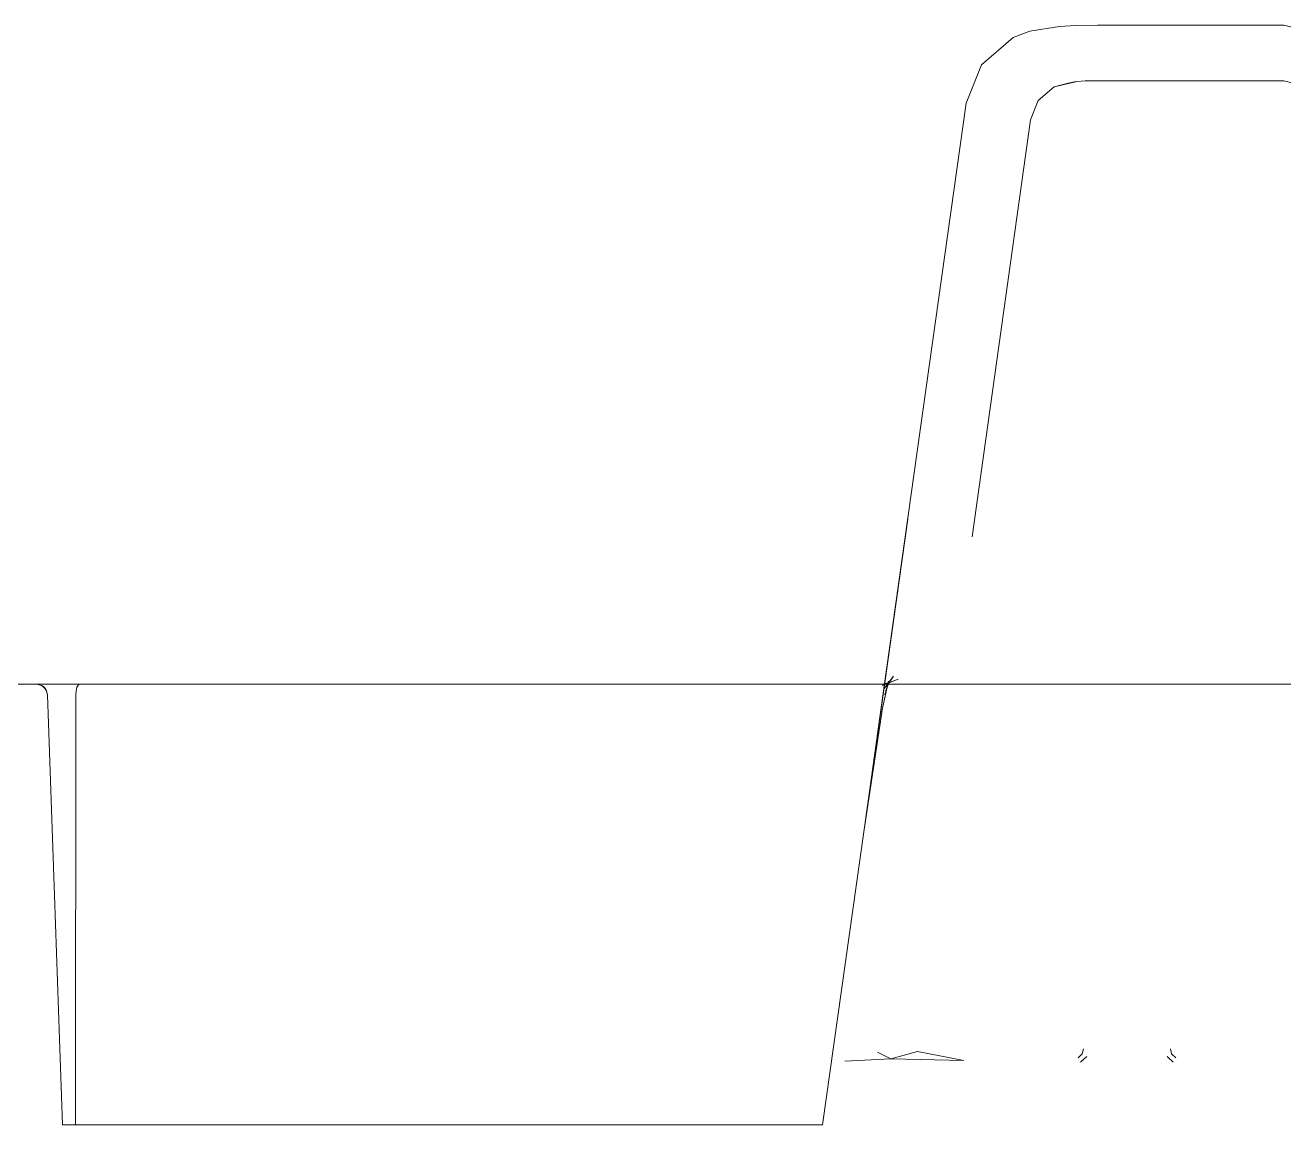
# Model space of a CAD drawing. Header units: millimetres. Extents: x 0 to 1729, y -270 to 583.
# Drawn here: x 1001.5 to 1058.6, y 520.3 to 570.3 of the extents above; entities that cross this region are included whole.
import ezdxf

# ---------------------------------------------------------------- set-up
doc = ezdxf.new("R2010")
doc.units = ezdxf.units.MM
doc.layers.add('OUTLINE', color=7, linetype='Continuous')

msp = doc.modelspace()

# ---------------------------------------------------------------- linework, layer by layer
at = {"layer": 'OUTLINE', "lineweight": 13}
for p, q in [((1047.093, 569.989), (1048.439, 570.203)), ((1048.439, 570.203), (1049.168, 570.243)), ((1049.168, 570.243), (1050.163, 570.258)), ((1050.163, 570.258), (1058.616, 570.258)), ((1058.616, 570.258), (1060.331, 569.81)), ((1044.904, 568.464), (1046.33, 569.702)), ((1046.33, 569.702), (1047.093, 569.989)), ((1044.206, 566.71), (1044.904, 568.464)), ((1047.479, 566.839), (1048.193, 567.458)), ((1048.193, 567.458), (1049.247, 567.708)), ((1048.193, 567.458), (1049.111, 567.68)), ((1048.193, 567.458), (1048.839, 567.626)), ((1048.839, 567.626), (1049.247, 567.708)), ((1049.111, 567.68), (1049.247, 567.708)), ((1049.247, 567.708), (1049.611, 567.729)), ((1049.611, 567.729), (1050.109, 567.736)), ((1050.109, 567.736), (1058.617, 567.736)), ((1058.617, 567.736), (1059.107, 567.608)), ((1040.594, 541.008), (1044.206, 566.71)), ((1047.13, 565.962), (1047.479, 566.839)), ((1044.469, 547.026), (1047.13, 565.962)), ((1039.586, 533.836), (1041.554, 547.837)), ((1040.52, 540.481), (1041.554, 547.837)), ((1040.594, 541.008), (1041.554, 547.837)), ((1039.586, 533.836), (1040.594, 541.008)), ((1040.52, 540.481), (1040.594, 541.008)), ((1040.594, 541.008), (1040.621, 541.201)), ((1040.594, 541.008), (1040.621, 541.201)), ((1039.586, 533.836), (1040.52, 540.481)), ((1039.586, 533.836), (1040.52, 540.481)), ((1040.399, 540.285), (1040.811, 540.444)), ((1040.399, 540.285), (1040.811, 540.444)), ((1040.399, 540.285), (1040.705, 540.436)), ((1040.399, 540.285), (1040.705, 540.436)), ((1040.403, 539.253), (1040.681, 540.481)), ((1040.403, 539.253), (1040.681, 540.481)), ((1040.417, 540.34), (1040.811, 540.444)), ((1040.417, 540.34), (1040.811, 540.444)), ((1040.478, 540.154), (1040.912, 540.706)), ((1040.478, 540.154), (1040.705, 540.436)), ((1040.508, 539.861), (1040.681, 540.481)), ((1040.508, 539.861), (1040.681, 540.481)), ((1040.508, 539.861), (1040.687, 540.371)), ((1040.508, 539.861), (1040.687, 540.371)), ((1040.515, 540.34), (1041.117, 540.569)), ((1040.515, 540.34), (1040.811, 540.444)), ((1040.687, 540.371), (1040.912, 540.706)), ((1040.687, 540.371), (1040.912, 540.706)), ((1040.705, 540.436), (1040.912, 540.706)), ((1040.811, 540.444), (1041.117, 540.569)), ((6, 540.34), (1142, 540.34)), ((6, 540.34), (1142, 540.34)), ((6, 540.34), (1142, 540.34)), ((6, 540.34), (1142, 540.34)), ((1002.017, 540.34), (1002.262, 540.276)), ((1002.017, 540.34), (1002.203, 540.304)), ((1002.017, 540.34), (1002.513, 540.34)), ((1002.017, 540.34), (1002.203, 540.304)), ((1002.017, 540.34), (1002.513, 540.34)), ((1002.017, 540.34), (1002.203, 540.304)), ((1002.017, 540.34), (1002.513, 540.34)), ((1002.017, 540.34), (1002.203, 540.304)), ((1002.017, 540.34), (1002.513, 540.34)), ((1002.017, 540.34), (1002.203, 540.304)), ((1002.017, 540.34), (1002.513, 540.34)), ((1002.017, 540.34), (1002.203, 540.304)), ((1002.017, 540.34), (1002.513, 540.34)), ((1002.017, 540.34), (1002.203, 540.304)), ((1002.017, 540.34), (1002.513, 540.34)), ((1002.017, 540.34), (1002.203, 540.304)), ((1002.017, 540.34), (1002.513, 540.34)), ((1002.017, 540.34), (1002.203, 540.304)), ((1002.017, 540.34), (1002.513, 540.34)), ((1002.017, 540.34), (1002.203, 540.304)), ((1002.017, 540.34), (1002.513, 540.34)), ((1002.017, 540.34), (1002.203, 540.304)), ((1002.017, 540.34), (1002.513, 540.34)), ((1002.017, 540.34), (1002.203, 540.304)), ((1002.017, 540.34), (1002.513, 540.34)), ((1002.017, 540.34), (1002.203, 540.304)), ((1002.017, 540.34), (1002.513, 540.34)), ((1002.017, 540.34), (1002.203, 540.304)), ((1002.017, 540.34), (1002.513, 540.34)), ((1002.017, 540.34), (1002.203, 540.304)), ((1002.017, 540.34), (1002.513, 540.34)), ((1002.017, 540.34), (1002.203, 540.304)), ((1002.017, 540.34), (1002.513, 540.34)), ((1002.017, 540.34), (1002.203, 540.304)), ((1002.017, 540.34), (1002.513, 540.34)), ((1002.017, 540.34), (1002.203, 540.304)), ((1002.017, 540.34), (1002.513, 540.34)), ((1002.017, 540.34), (1002.262, 540.276)), ((1002.203, 540.304), (1002.262, 540.276)), ((1002.203, 540.304), (1002.362, 540.202)), ((1002.203, 540.304), (1002.362, 540.202)), ((1002.203, 540.304), (1002.362, 540.202)), ((1002.203, 540.304), (1002.362, 540.202)), ((1002.203, 540.304), (1002.362, 540.202)), ((1002.203, 540.304), (1002.362, 540.202)), ((1002.203, 540.304), (1002.362, 540.202)), ((1002.203, 540.304), (1002.362, 540.202)), ((1002.203, 540.304), (1002.362, 540.202)), ((1002.203, 540.304), (1002.362, 540.202)), ((1002.203, 540.304), (1002.362, 540.202)), ((1002.203, 540.304), (1002.362, 540.202)), ((1002.203, 540.304), (1002.362, 540.202)), ((1002.203, 540.304), (1002.362, 540.202)), ((1002.203, 540.304), (1002.362, 540.202)), ((1002.203, 540.304), (1002.362, 540.202)), ((1002.203, 540.304), (1002.362, 540.202)), ((1002.203, 540.304), (1002.262, 540.276)), ((1002.203, 540.304), (1002.362, 540.202)), ((1002.262, 540.276), (1002.362, 540.202)), ((1002.262, 540.276), (1002.444, 540.1)), ((1002.262, 540.276), (1002.362, 540.202)), ((1002.262, 540.276), (1002.444, 540.1)), ((1002.362, 540.202), (1002.444, 540.1)), ((1002.362, 540.202), (1002.472, 540.047)), ((1002.362, 540.202), (1002.472, 540.047)), ((1002.362, 540.202), (1002.472, 540.047)), ((1002.362, 540.202), (1002.472, 540.047)), ((1002.362, 540.202), (1002.472, 540.047)), ((1002.362, 540.202), (1002.472, 540.047)), ((1002.362, 540.202), (1002.472, 540.047)), ((1002.362, 540.202), (1002.472, 540.047)), ((1002.362, 540.202), (1002.472, 540.047)), ((1002.362, 540.202), (1002.472, 540.047)), ((1002.362, 540.202), (1002.472, 540.047)), ((1002.362, 540.202), (1002.472, 540.047)), ((1002.362, 540.202), (1002.472, 540.047)), ((1002.362, 540.202), (1002.472, 540.047)), ((1002.362, 540.202), (1002.472, 540.047)), ((1002.362, 540.202), (1002.472, 540.047)), ((1002.362, 540.202), (1002.472, 540.047)), ((1002.362, 540.202), (1002.444, 540.1)), ((1002.362, 540.202), (1002.472, 540.047)), ((1002.444, 540.1), (1002.472, 540.047)), ((1002.444, 540.1), (1002.517, 539.857)), ((1002.444, 540.1), (1002.472, 540.047)), ((1002.444, 540.1), (1002.517, 539.857)), ((1002.472, 540.047), (1002.517, 539.857)), ((1002.472, 540.047), (1002.517, 539.857)), ((1002.472, 540.047), (1002.517, 539.857)), ((1002.472, 540.047), (1002.517, 539.857)), ((1002.472, 540.047), (1002.517, 539.857)), ((1002.472, 540.047), (1002.517, 539.857)), ((1002.472, 540.047), (1002.517, 539.857)), ((1002.472, 540.047), (1002.517, 539.857)), ((1002.472, 540.047), (1002.517, 539.857)), ((1002.472, 540.047), (1002.517, 539.857)), ((1002.472, 540.047), (1002.517, 539.857)), ((1002.472, 540.047), (1002.517, 539.857)), ((1002.472, 540.047), (1002.517, 539.857)), ((1002.472, 540.047), (1002.517, 539.857)), ((1002.472, 540.047), (1002.517, 539.857)), ((1002.472, 540.047), (1002.517, 539.857)), ((1002.472, 540.047), (1002.517, 539.857)), ((1002.472, 540.047), (1002.517, 539.857)), ((1002.513, 540.34), (1003.268, 540.34)), ((1002.513, 540.34), (1003.268, 540.34)), ((1002.513, 540.34), (1003.268, 540.34)), ((1002.513, 540.34), (1003.268, 540.34)), ((1002.513, 540.34), (1003.268, 540.34)), ((1002.513, 540.34), (1003.268, 540.34)), ((1002.513, 540.34), (1003.268, 540.34)), ((1002.513, 540.34), (1003.268, 540.34)), ((1002.513, 540.34), (1003.268, 540.34)), ((1002.513, 540.34), (1003.268, 540.34)), ((1002.513, 540.34), (1003.268, 540.34)), ((1002.513, 540.34), (1003.268, 540.34)), ((1002.513, 540.34), (1003.268, 540.34)), ((1002.513, 540.34), (1003.268, 540.34)), ((1002.513, 540.34), (1003.268, 540.34)), ((1002.513, 540.34), (1003.268, 540.34)), ((1002.513, 540.34), (1003.268, 540.34)), ((1002.513, 540.34), (1003.268, 540.34)), ((1002.517, 539.857), (1003.198, 520.34)), ((1002.517, 539.857), (1003.198, 520.34)), ((1002.517, 539.857), (1003.198, 520.34)), ((1002.517, 539.857), (1003.198, 520.34)), ((1002.517, 539.857), (1003.198, 520.34)), ((1002.517, 539.857), (1003.198, 520.34)), ((1002.517, 539.857), (1003.198, 520.34)), ((1002.517, 539.857), (1003.198, 520.34)), ((1002.517, 539.857), (1003.198, 520.34)), ((1002.517, 539.857), (1003.198, 520.34)), ((1002.517, 539.857), (1003.198, 520.34)), ((1002.517, 539.857), (1003.198, 520.34)), ((1002.517, 539.857), (1003.198, 520.34)), ((1002.517, 539.857), (1003.198, 520.34)), ((1002.517, 539.857), (1003.198, 520.34)), ((1002.517, 539.857), (1003.198, 520.34)), ((1002.517, 539.857), (1003.198, 520.34)), ((1002.517, 539.857), (1003.198, 520.34)), ((1003.268, 540.34), (1003.785, 540.34)), ((1003.268, 540.34), (1003.785, 540.34)), ((1003.268, 540.34), (1003.785, 540.34)), ((1003.268, 540.34), (1003.785, 540.34)), ((1003.268, 540.34), (1003.785, 540.34)), ((1003.268, 540.34), (1003.785, 540.34)), ((1003.268, 540.34), (1003.785, 540.34)), ((1003.268, 540.34), (1003.785, 540.34)), ((1003.268, 540.34), (1003.785, 540.34)), ((1003.268, 540.34), (1003.785, 540.34)), ((1003.268, 540.34), (1003.785, 540.34)), ((1003.268, 540.34), (1003.785, 540.34)), ((1003.268, 540.34), (1003.785, 540.34)), ((1003.268, 540.34), (1003.785, 540.34)), ((1003.268, 540.34), (1003.785, 540.34)), ((1003.268, 540.34), (1003.785, 540.34)), ((1003.268, 540.34), (1003.785, 540.34)), ((1003.268, 540.34), (1003.785, 540.34)), ((1003.785, 540.34), (1003.946, 540.34)), ((1003.785, 540.34), (1003.946, 540.34)), ((1003.785, 540.34), (1003.946, 540.34)), ((1003.785, 540.34), (1003.946, 540.34)), ((1003.785, 540.34), (1003.946, 540.34)), ((1003.785, 540.34), (1003.946, 540.34)), ((1003.785, 540.34), (1003.946, 540.34)), ((1003.785, 540.34), (1003.946, 540.34)), ((1003.785, 540.34), (1003.946, 540.34)), ((1003.785, 540.34), (1003.946, 540.34)), ((1003.785, 540.34), (1003.946, 540.34)), ((1003.785, 540.34), (1003.946, 540.34)), ((1003.785, 540.34), (1003.946, 540.34)), ((1003.785, 540.34), (1003.946, 540.34)), ((1003.785, 540.34), (1003.946, 540.34)), ((1003.785, 540.34), (1003.946, 540.34)), ((1003.785, 540.34), (1003.946, 540.34)), ((1003.785, 540.34), (1003.946, 540.34)), ((1003.788, 520.34), (1003.793, 539.857)), ((1003.788, 520.34), (1003.793, 539.857)), ((1003.788, 520.34), (1003.793, 539.857)), ((1003.788, 520.34), (1003.793, 539.857)), ((1003.788, 520.34), (1003.793, 539.857)), ((1003.788, 520.34), (1003.793, 539.857)), ((1003.788, 520.34), (1003.793, 539.857)), ((1003.788, 520.34), (1003.793, 539.857)), ((1003.788, 520.34), (1003.793, 539.857)), ((1003.788, 520.34), (1003.793, 539.857)), ((1003.788, 520.34), (1003.793, 539.857)), ((1003.788, 520.34), (1003.793, 539.857)), ((1003.788, 520.34), (1003.793, 539.857)), ((1003.788, 520.34), (1003.793, 539.857)), ((1003.788, 520.34), (1003.793, 539.857)), ((1003.788, 520.34), (1003.793, 539.857)), ((1003.788, 520.34), (1003.793, 539.857)), ((1003.788, 520.34), (1003.793, 539.857)), ((1003.793, 539.857), (1003.809, 540.047)), ((1003.793, 539.857), (1003.809, 540.047)), ((1003.793, 539.857), (1003.809, 540.047)), ((1003.793, 539.857), (1003.809, 540.047)), ((1003.793, 539.857), (1003.809, 540.047)), ((1003.793, 539.857), (1003.809, 540.047)), ((1003.793, 539.857), (1003.809, 540.047)), ((1003.793, 539.857), (1003.809, 540.047)), ((1003.793, 539.857), (1003.809, 540.047)), ((1003.793, 539.857), (1003.809, 540.047)), ((1003.793, 539.857), (1003.809, 540.047)), ((1003.793, 539.857), (1003.809, 540.047)), ((1003.793, 539.857), (1003.809, 540.047)), ((1003.793, 539.857), (1003.809, 540.047)), ((1003.793, 539.857), (1003.809, 540.047)), ((1003.793, 539.857), (1003.809, 540.047)), ((1003.793, 539.857), (1003.809, 540.047)), ((1003.793, 539.857), (1003.809, 540.047)), ((1003.809, 540.047), (1003.849, 540.202)), ((1003.809, 540.047), (1003.849, 540.202)), ((1003.809, 540.047), (1003.849, 540.202)), ((1003.809, 540.047), (1003.849, 540.202)), ((1003.809, 540.047), (1003.849, 540.202)), ((1003.809, 540.047), (1003.849, 540.202)), ((1003.809, 540.047), (1003.849, 540.202)), ((1003.809, 540.047), (1003.849, 540.202)), ((1003.809, 540.047), (1003.849, 540.202)), ((1003.809, 540.047), (1003.849, 540.202)), ((1003.809, 540.047), (1003.849, 540.202)), ((1003.809, 540.047), (1003.849, 540.202)), ((1003.809, 540.047), (1003.849, 540.202)), ((1003.809, 540.047), (1003.849, 540.202)), ((1003.809, 540.047), (1003.849, 540.202)), ((1003.809, 540.047), (1003.849, 540.202)), ((1003.809, 540.047), (1003.849, 540.202)), ((1003.809, 540.047), (1003.849, 540.202)), ((1003.849, 540.202), (1003.9, 540.304)), ((1003.849, 540.202), (1003.9, 540.304)), ((1003.849, 540.202), (1003.9, 540.304)), ((1003.849, 540.202), (1003.9, 540.304)), ((1003.849, 540.202), (1003.9, 540.304)), ((1003.849, 540.202), (1003.9, 540.304)), ((1003.849, 540.202), (1003.9, 540.304)), ((1003.849, 540.202), (1003.9, 540.304)), ((1003.849, 540.202), (1003.9, 540.304)), ((1003.849, 540.202), (1003.9, 540.304)), ((1003.849, 540.202), (1003.9, 540.304)), ((1003.849, 540.202), (1003.9, 540.304)), ((1003.849, 540.202), (1003.9, 540.304)), ((1003.849, 540.202), (1003.9, 540.304)), ((1003.849, 540.202), (1003.9, 540.304)), ((1003.849, 540.202), (1003.9, 540.304)), ((1003.849, 540.202), (1003.9, 540.304)), ((1003.849, 540.202), (1003.9, 540.304)), ((1003.9, 540.304), (1003.946, 540.34)), ((1003.9, 540.304), (1003.946, 540.34)), ((1003.9, 540.304), (1003.946, 540.34)), ((1003.9, 540.304), (1003.946, 540.34)), ((1003.9, 540.304), (1003.946, 540.34)), ((1003.9, 540.304), (1003.946, 540.34)), ((1003.9, 540.304), (1003.946, 540.34)), ((1003.9, 540.304), (1003.946, 540.34)), ((1003.9, 540.304), (1003.946, 540.34)), ((1003.9, 540.304), (1003.946, 540.34)), ((1003.9, 540.304), (1003.946, 540.34)), ((1003.9, 540.304), (1003.946, 540.34)), ((1003.9, 540.304), (1003.946, 540.34)), ((1003.9, 540.304), (1003.946, 540.34)), ((1003.9, 540.304), (1003.946, 540.34)), ((1003.9, 540.304), (1003.946, 540.34)), ((1003.9, 540.304), (1003.946, 540.34)), ((1003.9, 540.304), (1003.946, 540.34)), ((1037.689, 520.34), (1040.418, 539.753)), ((1037.689, 520.34), (1040.418, 539.753)), ((1039.586, 533.836), (1040.418, 539.753)), ((1039.586, 533.836), (1040.418, 539.753)), ((1039.586, 533.836), (1040.403, 539.253)), ((1039.586, 533.836), (1040.403, 539.253)), ((1049.472, 523.57), (1049.527, 523.792)), ((1053.473, 523.792), (1053.528, 523.57)), ((1038.699, 523.236), (1040.782, 523.338)), ((1038.699, 523.236), (1040.782, 523.338)), ((1040.18, 523.646), (1040.782, 523.338)), ((1040.18, 523.646), (1040.782, 523.338)), ((1040.782, 523.338), (1042.003, 523.662)), ((1040.782, 523.338), (1042.003, 523.662)), ((1040.782, 523.338), (1044.103, 523.262)), ((1040.782, 523.338), (1044.103, 523.262)), ((1042.003, 523.662), (1044.103, 523.262)), ((1042.003, 523.662), (1044.103, 523.262)), ((1049.283, 523.387), (1049.472, 523.57)), ((1049.398, 523.182), (1049.673, 523.448)), ((1049.398, 523.182), (1049.673, 523.448)), ((1053.327, 523.448), (1053.602, 523.182)), ((1053.327, 523.448), (1053.602, 523.182)), ((1053.528, 523.57), (1053.717, 523.387)), ((1003.198, 520.34), (1003.198, 520.34)), ((1003.198, 520.34), (1003.332, 520.34)), ((1003.198, 520.34), (1003.414, 520.34)), ((1003.198, 520.34), (1003.198, 520.34)), ((1003.198, 520.34), (1003.414, 520.34)), ((1003.198, 520.34), (1003.414, 520.34)), ((1003.198, 520.34), (1003.198, 520.34)), ((1003.198, 520.34), (1003.414, 520.34)), ((1003.198, 520.34), (1003.414, 520.34)), ((1003.198, 520.34), (1003.198, 520.34)), ((1003.198, 520.34), (1003.414, 520.34)), ((1003.198, 520.34), (1003.414, 520.34)), ((1003.198, 520.34), (1003.198, 520.34)), ((1003.198, 520.34), (1003.414, 520.34)), ((1003.198, 520.34), (1003.414, 520.34)), ((1003.198, 520.34), (1003.198, 520.34)), ((1003.198, 520.34), (1003.414, 520.34)), ((1003.198, 520.34), (1003.414, 520.34)), ((1003.198, 520.34), (1003.198, 520.34)), ((1003.198, 520.34), (1003.414, 520.34)), ((1003.198, 520.34), (1003.414, 520.34)), ((1003.198, 520.34), (1003.198, 520.34)), ((1003.198, 520.34), (1003.414, 520.34)), ((1003.198, 520.34), (1003.414, 520.34)), ((1003.198, 520.34), (1003.198, 520.34)), ((1003.198, 520.34), (1003.414, 520.34)), ((1003.198, 520.34), (1003.414, 520.34)), ((1003.198, 520.34), (1003.198, 520.34)), ((1003.198, 520.34), (1003.414, 520.34)), ((1003.198, 520.34), (1003.332, 520.34)), ((1003.332, 520.34), (1003.698, 520.34)), ((1003.332, 520.34), (1003.698, 520.34)), ((1003.414, 520.34), (1003.611, 520.34)), ((1003.414, 520.34), (1003.611, 520.34)), ((1003.414, 520.34), (1003.611, 520.34)), ((1003.414, 520.34), (1003.611, 520.34)), ((1003.414, 520.34), (1003.611, 520.34)), ((1003.414, 520.34), (1003.611, 520.34)), ((1003.414, 520.34), (1003.611, 520.34)), ((1003.414, 520.34), (1003.611, 520.34)), ((1003.414, 520.34), (1003.611, 520.34)), ((1003.414, 520.34), (1003.611, 520.34)), ((1003.414, 520.34), (1003.611, 520.34)), ((1003.414, 520.34), (1003.611, 520.34)), ((1003.414, 520.34), (1003.611, 520.34)), ((1003.414, 520.34), (1003.611, 520.34)), ((1003.414, 520.34), (1003.611, 520.34)), ((1003.414, 520.34), (1003.611, 520.34)), ((1003.414, 520.34), (1003.611, 520.34)), ((1003.414, 520.34), (1003.611, 520.34)), ((1003.611, 520.34), (1003.788, 520.34)), ((1003.611, 520.34), (1003.788, 520.34)), ((1003.611, 520.34), (1003.788, 520.34)), ((1003.611, 520.34), (1003.788, 520.34)), ((1003.611, 520.34), (1003.788, 520.34)), ((1003.611, 520.34), (1003.788, 520.34)), ((1003.611, 520.34), (1003.788, 520.34)), ((1003.611, 520.34), (1003.788, 520.34)), ((1003.611, 520.34), (1003.788, 520.34)), ((1003.611, 520.34), (1003.788, 520.34)), ((1003.611, 520.34), (1003.788, 520.34)), ((1003.611, 520.34), (1003.788, 520.34)), ((1003.611, 520.34), (1003.788, 520.34)), ((1003.611, 520.34), (1003.788, 520.34)), ((1003.611, 520.34), (1003.788, 520.34)), ((1003.611, 520.34), (1003.788, 520.34)), ((1003.611, 520.34), (1003.788, 520.34)), ((1003.611, 520.34), (1003.788, 520.34)), ((1003.698, 520.34), (1004.198, 520.34)), ((1003.698, 520.34), (1004.198, 520.34)), ((1003.788, 520.34), (1036.684, 520.34)), ((1003.788, 520.34), (1036.684, 520.34)), ((1003.788, 520.34), (1036.684, 520.34)), ((1003.788, 520.34), (1036.684, 520.34)), ((1003.788, 520.34), (1036.684, 520.34)), ((1003.788, 520.34), (1036.684, 520.34)), ((1003.788, 520.34), (1036.684, 520.34)), ((1003.788, 520.34), (1036.684, 520.34)), ((1003.788, 520.34), (1036.684, 520.34)), ((1003.788, 520.34), (1036.684, 520.34)), ((1003.788, 520.34), (1036.684, 520.34)), ((1003.788, 520.34), (1036.684, 520.34)), ((1003.788, 520.34), (1036.684, 520.34)), ((1003.788, 520.34), (1036.684, 520.34)), ((1003.788, 520.34), (1036.684, 520.34)), ((1003.788, 520.34), (1036.684, 520.34)), ((1003.788, 520.34), (1036.684, 520.34)), ((1003.788, 520.34), (1036.684, 520.34)), ((1004.198, 520.34), (1036.684, 520.34)), ((1004.198, 520.34), (1036.684, 520.34)), ((1036.684, 520.34), (1037.187, 520.34)), ((1036.684, 520.34), (1037.187, 520.34)), ((1036.684, 520.34), (1037.187, 520.34)), ((1036.684, 520.34), (1037.187, 520.34)), ((1036.684, 520.34), (1037.187, 520.34)), ((1036.684, 520.34), (1037.187, 520.34)), ((1036.684, 520.34), (1037.187, 520.34)), ((1036.684, 520.34), (1037.187, 520.34)), ((1036.684, 520.34), (1037.187, 520.34)), ((1036.684, 520.34), (1037.187, 520.34)), ((1036.684, 520.34), (1037.187, 520.34)), ((1036.684, 520.34), (1037.187, 520.34)), ((1036.684, 520.34), (1037.187, 520.34)), ((1036.684, 520.34), (1037.187, 520.34)), ((1036.684, 520.34), (1037.187, 520.34)), ((1036.684, 520.34), (1037.187, 520.34)), ((1036.684, 520.34), (1037.187, 520.34)), ((1036.684, 520.34), (1037.187, 520.34)), ((1036.684, 520.34), (1037.187, 520.34)), ((1036.684, 520.34), (1037.187, 520.34)), ((1037.187, 520.34), (1037.555, 520.34)), ((1037.187, 520.34), (1037.555, 520.34)), ((1037.187, 520.34), (1037.555, 520.34)), ((1037.187, 520.34), (1037.555, 520.34)), ((1037.187, 520.34), (1037.555, 520.34)), ((1037.187, 520.34), (1037.555, 520.34)), ((1037.187, 520.34), (1037.555, 520.34)), ((1037.187, 520.34), (1037.555, 520.34)), ((1037.187, 520.34), (1037.555, 520.34)), ((1037.187, 520.34), (1037.555, 520.34)), ((1037.187, 520.34), (1037.555, 520.34)), ((1037.187, 520.34), (1037.555, 520.34)), ((1037.187, 520.34), (1037.555, 520.34)), ((1037.187, 520.34), (1037.555, 520.34)), ((1037.187, 520.34), (1037.555, 520.34)), ((1037.187, 520.34), (1037.555, 520.34)), ((1037.187, 520.34), (1037.555, 520.34)), ((1037.187, 520.34), (1037.555, 520.34)), ((1037.187, 520.34), (1037.555, 520.34)), ((1037.187, 520.34), (1037.555, 520.34)), ((1037.555, 520.34), (1037.689, 520.34)), ((1037.555, 520.34), (1037.689, 520.34)), ((1037.555, 520.34), (1037.689, 520.34)), ((1037.555, 520.34), (1037.689, 520.34)), ((1037.555, 520.34), (1037.689, 520.34)), ((1037.555, 520.34), (1037.689, 520.34)), ((1037.555, 520.34), (1037.689, 520.34)), ((1037.555, 520.34), (1037.689, 520.34)), ((1037.555, 520.34), (1037.689, 520.34)), ((1037.555, 520.34), (1037.689, 520.34)), ((1037.555, 520.34), (1037.689, 520.34)), ((1037.555, 520.34), (1037.689, 520.34)), ((1037.555, 520.34), (1037.689, 520.34)), ((1037.555, 520.34), (1037.689, 520.34)), ((1037.555, 520.34), (1037.689, 520.34)), ((1037.555, 520.34), (1037.689, 520.34)), ((1037.555, 520.34), (1037.689, 520.34)), ((1037.555, 520.34), (1037.689, 520.34)), ((1037.555, 520.34), (1037.689, 520.34)), ((1037.555, 520.34), (1037.689, 520.34)), ((1037.689, 520.34), (1037.689, 520.34)), ((1037.689, 520.34), (1037.689, 520.34)), ((1037.689, 520.34), (1037.689, 520.34)), ((1037.689, 520.34), (1037.689, 520.34)), ((1037.689, 520.34), (1037.689, 520.34)), ((1037.689, 520.34), (1037.689, 520.34)), ((1037.689, 520.34), (1037.689, 520.34)), ((1037.689, 520.34), (1037.689, 520.34)), ((1037.689, 520.34), (1037.689, 520.34)), ((1037.689, 520.34), (1037.689, 520.34))]:
    msp.add_line(p, q, dxfattribs=at)

doc.saveas('drawing.dxf')
